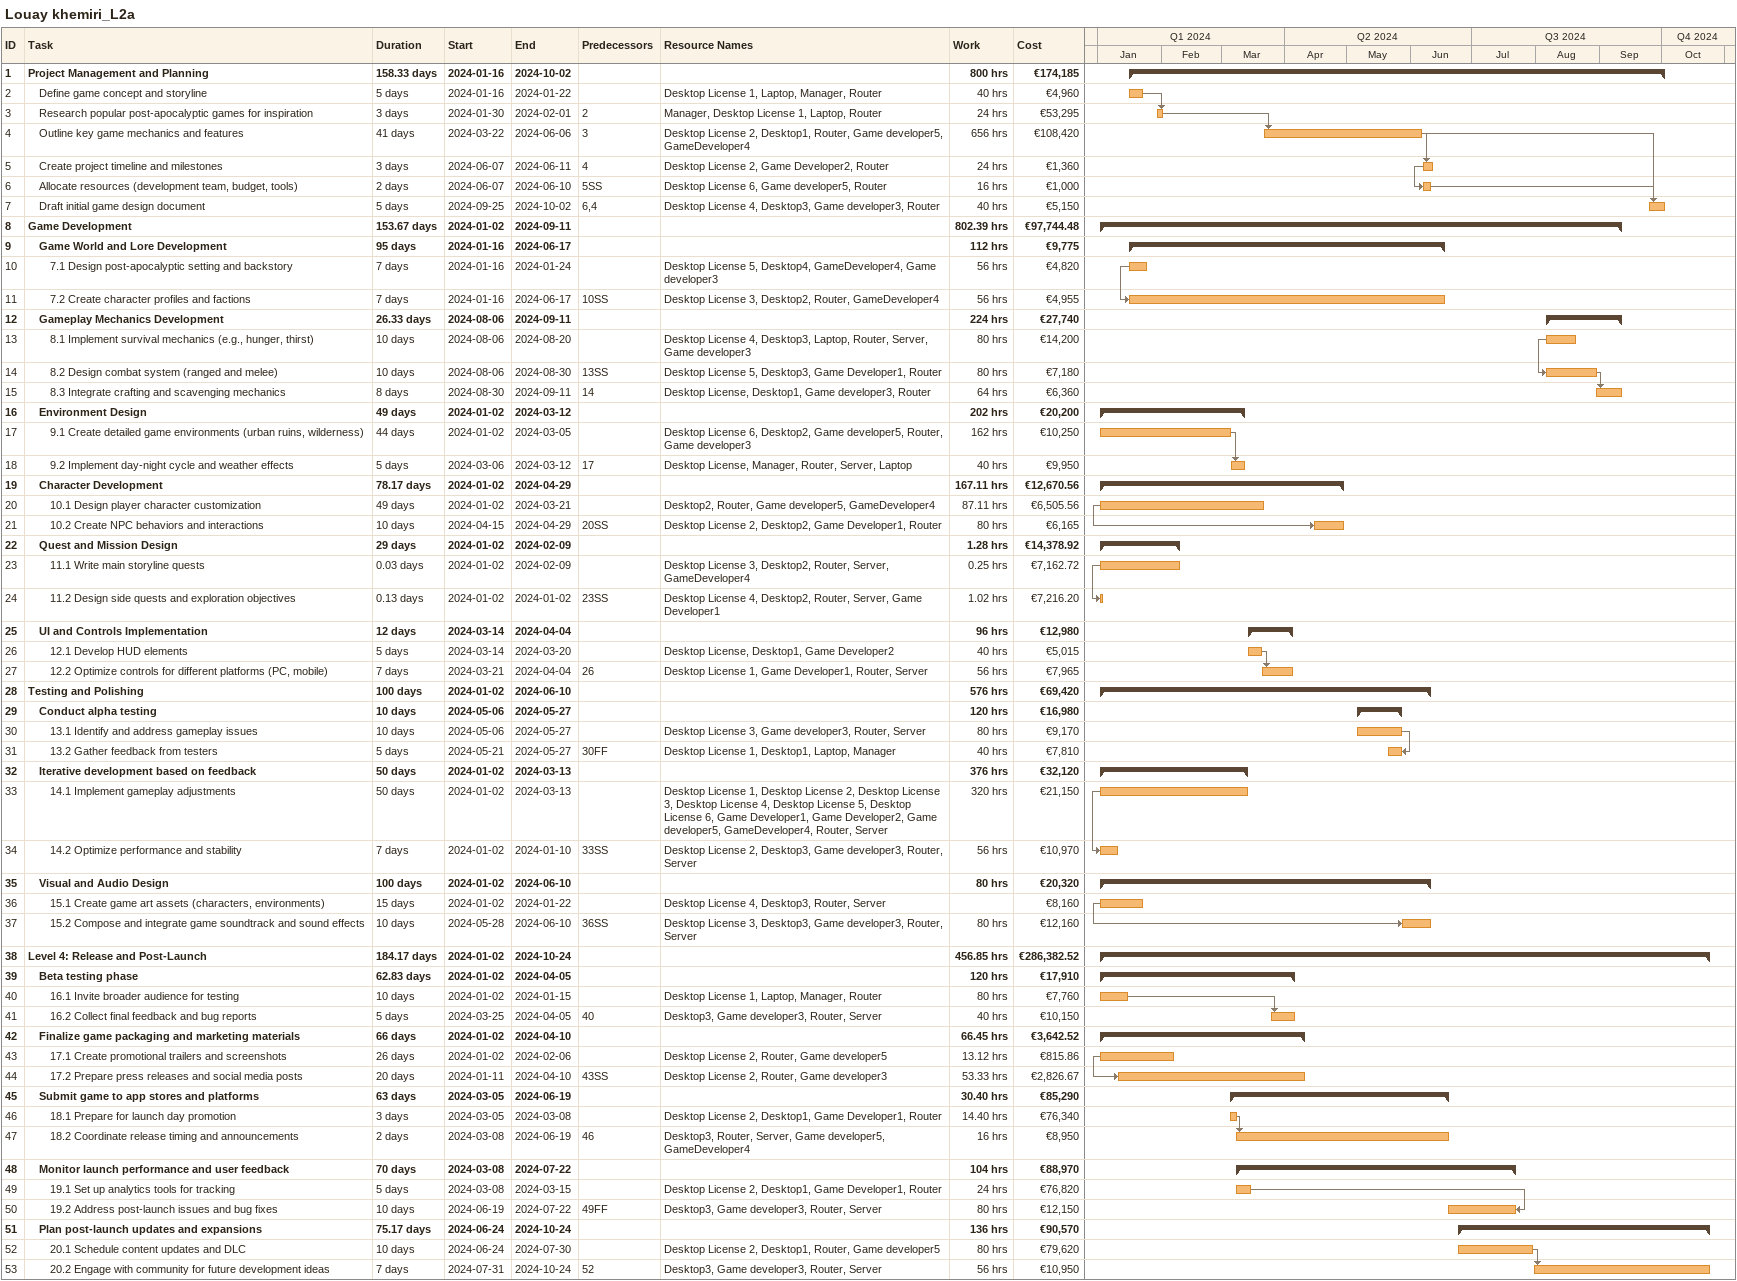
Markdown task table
Louay khemiri_L2a

| ID | Level | Task | Duration | Start | Finish | Predecessors | Resources | Work (h) | Cost (€) |
|---|---|---|---|---|---|---|---|---|---|
| 1 | 1 | **Project Management and Planning** | 158.33d | 2024-01-16 | 2024-10-02 |  |  | 800 | 174185 |
| 2 | 2 | Define game concept and storyline | 5d | 2024-01-16 | 2024-01-22 |  | Desktop License 1, Laptop, Manager, Router | 40 | 4960 |
| 3 | 2 | Research popular post-apocalyptic games for inspiration | 3d | 2024-01-30 | 2024-02-01 | 2 | Manager, Desktop License 1, Laptop, Router | 24 | 53295 |
| 4 | 2 | Outline key game mechanics and features | 41d | 2024-03-22 | 2024-06-06 | 3 | Desktop License 2, Desktop1, Router, Game developer5, GameDeveloper4 | 656 | 108420 |
| 5 | 2 | Create project timeline and milestones | 3d | 2024-06-07 | 2024-06-11 | 4 | Desktop License 2, Game Developer2, Router | 24 | 1360 |
| 6 | 2 | Allocate resources (development team, budget, tools) | 2d | 2024-06-07 | 2024-06-10 | 5SS | Desktop License 6, Game developer5, Router | 16 | 1000 |
| 7 | 2 | Draft initial game design document | 5d | 2024-09-25 | 2024-10-02 | 6, 4 | Desktop License 4, Desktop3, Game developer3, Router | 40 | 5150 |
| 8 | 1 | **Game Development** | 153.67d | 2024-01-02 | 2024-09-11 |  |  | 802.39 | 97744.48 |
| 9 | 2 | **Game World and Lore Development** | 95d | 2024-01-16 | 2024-06-17 |  |  | 112 | 9775 |
| 10 | 3 | 7.1 Design post-apocalyptic setting and backstory | 7d | 2024-01-16 | 2024-01-24 |  | Desktop License 5, Desktop4, GameDeveloper4, Game developer3 | 56 | 4820 |
| 11 | 3 | 7.2 Create character profiles and factions | 7d | 2024-01-16 | 2024-06-17 | 10SS | Desktop License 3, Desktop2, Router, GameDeveloper4 | 56 | 4955 |
| 12 | 2 | **Gameplay Mechanics Development** | 26.33d | 2024-08-06 | 2024-09-11 |  |  | 224 | 27740 |
| 13 | 3 | 8.1 Implement survival mechanics (e.g., hunger, thirst) | 10d | 2024-08-06 | 2024-08-20 |  | Desktop License 4, Desktop3, Laptop, Router, Server, Game developer3 | 80 | 14200 |
| 14 | 3 | 8.2 Design combat system (ranged and melee) | 10d | 2024-08-06 | 2024-08-30 | 13SS | Desktop License 5, Desktop3, Game Developer1, Router | 80 | 7180 |
| 15 | 3 | 8.3 Integrate crafting and scavenging mechanics | 8d | 2024-08-30 | 2024-09-11 | 14 | Desktop License, Desktop1, Game developer3, Router | 64 | 6360 |
| 16 | 2 | **Environment Design** | 49d | 2024-01-02 | 2024-03-12 |  |  | 202 | 20200 |
| 17 | 3 | 9.1 Create detailed game environments (urban ruins, wilderness) | 44d | 2024-01-02 | 2024-03-05 |  | Desktop License 6, Desktop2, Game developer5, Router, Game developer3 | 162 | 10250 |
| 18 | 3 | 9.2 Implement day-night cycle and weather effects | 5d | 2024-03-06 | 2024-03-12 | 17 | Desktop License, Manager, Router, Server, Laptop | 40 | 9950 |
| 19 | 2 | **Character Development** | 78.17d | 2024-01-02 | 2024-04-29 |  |  | 167.11 | 12670.56 |
| 20 | 3 | 10.1 Design player character customization | 49d | 2024-01-02 | 2024-03-21 |  | Desktop2, Router, Game developer5, GameDeveloper4 | 87.11 | 6505.56 |
| 21 | 3 | 10.2 Create NPC behaviors and interactions | 10d | 2024-04-15 | 2024-04-29 | 20SS | Desktop License 2, Desktop2, Game Developer1, Router | 80 | 6165 |
| 22 | 2 | **Quest and Mission Design** | 29d | 2024-01-02 | 2024-02-09 |  |  | 1.28 | 14378.92 |
| 23 | 3 | 11.1 Write main storyline quests | 0.03d | 2024-01-02 | 2024-02-09 |  | Desktop License 3, Desktop2, Router, Server, GameDeveloper4 | 0.25 | 7162.72 |
| 24 | 3 | 11.2 Design side quests and exploration objectives | 0.13d | 2024-01-02 | 2024-01-02 | 23SS | Desktop License 4, Desktop2, Router, Server, Game Developer1 | 1.02 | 7216.20 |
| 25 | 2 | **UI and Controls Implementation** | 12d | 2024-03-14 | 2024-04-04 |  |  | 96 | 12980 |
| 26 | 3 | 12.1 Develop HUD elements | 5d | 2024-03-14 | 2024-03-20 |  | Desktop License, Desktop1, Game Developer2 | 40 | 5015 |
| 27 | 3 | 12.2 Optimize controls for different platforms (PC, mobile) | 7d | 2024-03-21 | 2024-04-04 | 26 | Desktop License 1, Game Developer1, Router, Server | 56 | 7965 |
| 28 | 1 | **Testing and Polishing** | 100d | 2024-01-02 | 2024-06-10 |  |  | 576 | 69420 |
| 29 | 2 | **Conduct alpha testing** | 10d | 2024-05-06 | 2024-05-27 |  |  | 120 | 16980 |
| 30 | 3 | 13.1 Identify and address gameplay issues | 10d | 2024-05-06 | 2024-05-27 |  | Desktop License 3, Game developer3, Router, Server | 80 | 9170 |
| 31 | 3 | 13.2 Gather feedback from testers | 5d | 2024-05-21 | 2024-05-27 | 30FF | Desktop License 1, Desktop1, Laptop, Manager | 40 | 7810 |
| 32 | 2 | **Iterative development based on feedback** | 50d | 2024-01-02 | 2024-03-13 |  |  | 376 | 32120 |
| 33 | 3 | 14.1 Implement gameplay adjustments | 50d | 2024-01-02 | 2024-03-13 |  | Desktop License 1, Desktop License 2, Desktop License 3, Desktop License 4, Desktop License 5, Desktop License 6, Game Developer1, Game Developer2, Game developer5, GameDeveloper4, Router, Server | 320 | 21150 |
| 34 | 3 | 14.2 Optimize performance and stability | 7d | 2024-01-02 | 2024-01-10 | 33SS | Desktop License 2, Desktop3, Game developer3, Router, Server | 56 | 10970 |
| 35 | 2 | **Visual and Audio Design** | 100d | 2024-01-02 | 2024-06-10 |  |  | 80 | 20320 |
| 36 | 3 | 15.1 Create game art assets (characters, environments) | 15d | 2024-01-02 | 2024-01-22 |  | Desktop License 4, Desktop3, Router, Server |  | 8160 |
| 37 | 3 | 15.2 Compose and integrate game soundtrack and sound effects | 10d | 2024-05-28 | 2024-06-10 | 36SS | Desktop License 3, Desktop3, Game developer3, Router, Server | 80 | 12160 |
| 38 | 1 | **Level 4: Release and Post-Launch** | 184.17d | 2024-01-02 | 2024-10-24 |  |  | 456.85 | 286382.52 |
| 39 | 2 | **Beta testing phase** | 62.83d | 2024-01-02 | 2024-04-05 |  |  | 120 | 17910 |
| 40 | 3 | 16.1 Invite broader audience for testing | 10d | 2024-01-02 | 2024-01-15 |  | Desktop License 1, Laptop, Manager, Router | 80 | 7760 |
| 41 | 3 | 16.2 Collect final feedback and bug reports | 5d | 2024-03-25 | 2024-04-05 | 40 | Desktop3, Game developer3, Router, Server | 40 | 10150 |
| 42 | 2 | **Finalize game packaging and marketing materials** | 66d | 2024-01-02 | 2024-04-10 |  |  | 66.45 | 3642.52 |
| 43 | 3 | 17.1 Create promotional trailers and screenshots | 26d | 2024-01-02 | 2024-02-06 |  | Desktop License 2, Router, Game developer5 | 13.12 | 815.86 |
| 44 | 3 | 17.2 Prepare press releases and social media posts | 20d | 2024-01-11 | 2024-04-10 | 43SS | Desktop License 2, Router, Game developer3 | 53.33 | 2826.67 |
| 45 | 2 | **Submit game to app stores and platforms** | 63d | 2024-03-05 | 2024-06-19 |  |  | 30.40 | 85290 |
| 46 | 3 | 18.1 Prepare for launch day promotion | 3d | 2024-03-05 | 2024-03-08 |  | Desktop License 2, Desktop1, Game Developer1, Router | 14.40 | 76340 |
| 47 | 3 | 18.2 Coordinate release timing and announcements | 2d | 2024-03-08 | 2024-06-19 | 46 | Desktop3, Router, Server, Game developer5, GameDeveloper4 | 16 | 8950 |
| 48 | 2 | **Monitor launch performance and user feedback** | 70d | 2024-03-08 | 2024-07-22 |  |  | 104 | 88970 |
| 49 | 3 | 19.1 Set up analytics tools for tracking | 5d | 2024-03-08 | 2024-03-15 |  | Desktop License 2, Desktop1, Game Developer1, Router | 24 | 76820 |
| 50 | 3 | 19.2 Address post-launch issues and bug fixes | 10d | 2024-06-19 | 2024-07-22 | 49FF | Desktop3, Game developer3, Router, Server | 80 | 12150 |
| 51 | 2 | **Plan post-launch updates and expansions** | 75.17d | 2024-06-24 | 2024-10-24 |  |  | 136 | 90570 |
| 52 | 3 | 20.1 Schedule content updates and DLC | 10d | 2024-06-24 | 2024-07-30 |  | Desktop License 2, Desktop1, Router, Game developer5 | 80 | 79620 |
| 53 | 3 | 20.2 Engage with community for future development ideas | 7d | 2024-07-31 | 2024-10-24 | 52 | Desktop3, Game developer3, Router, Server | 56 | 10950 |
